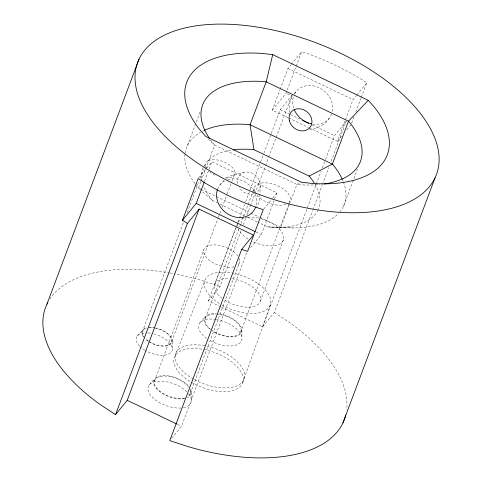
<?xml version="1.0" encoding="UTF-8"?>
<svg xmlns="http://www.w3.org/2000/svg" width="482" height="482" viewBox="0 0 482 482"><rect width="100%" height="100%" fill="white"/><g stroke="black" fill="none" stroke-linecap="round" stroke-linejoin="round"><path stroke-width="0.36" stroke-dasharray="2.41 1.81" d="M260.262 185.624L259.708 198.668L258.689 203.422L256.37 207.555M289.278 112.276L289.616 104.305L290.634 99.551L292.954 95.424M270.269 305.076L242.723 382.672M187.377 145.757L200.066 111.999M142.298 332.002L184.022 220.997M187.191 212.562L199.072 180.949M200.132 178.135L203.567 169.001M204.621 166.194L206.344 162.247L210.224 158.445A79.367 40.283 20.6 0 1 232.607 149.974M200.843 181.66L198.464 187.986L212.496 200.518L217.201 202.765M201.108 180.955L205.338 169.7M205.603 169.001L214.586 145.088L213.502 143.877A98.78 50.134 20.6 0 1 210.285 139.599M204.561 181.184L211.869 161.735L276.981 192.872L261.316 234.547L249.501 249.031M154.433 381.063L203.729 249.911M171.7 341.503L218.183 217.846M218.448 217.147L219.503 214.333M219.768 213.634L221.087 210.122M222.142 207.308L226.895 194.662M227.161 193.957L231.649 182.015M231.914 181.31L234.818 173.586M175.087 355.71L204.796 280.572M287.881 117.632L272.282 110.173L279.855 90.032M280.114 89.339L287.947 68.498L290.785 65.022M272.282 110.173L285.995 93.375L295.912 66.98M296.171 66.287L301.654 51.701L308.088 53.815A159.572 80.988 20.6 0 1 361.464 79.343L366.766 82.838L361.283 97.424M220.581 306.709L208.375 300.87L236.385 226.353M236.644 225.648L237.704 222.841M237.969 222.136L244.573 204.561M245.633 201.753L249.857 190.504M250.122 189.8L263.6 153.951M263.865 153.246L270.998 134.267M271.264 133.562L280.247 109.661L291.941 95.328L285.995 93.375M214.677 284.525L237.716 223.238A24.317 12.339 20.6 0 0 237.499 226.564M205.44 318.018L238.656 229.649M239.711 226.841L240.765 224.04M241.03 223.335L243.404 217.027M243.669 216.322L252.893 191.776M253.158 191.077L254.737 186.865M208.375 300.87L220.069 286.537L240.94 231.005M243.32 224.678L245.965 217.647M247.019 214.833L250.188 206.398M250.453 205.694L265.251 166.332M265.516 165.627L268.42 157.891M268.685 157.192L275.818 138.207M276.084 137.509L291.941 95.328M190.312 393.433L239.608 262.28M171.658 438.307L181.485 426.269L247.013 251.935M240.578 332.357L289.875 201.205M289.218 204.838L280.759 227.341L267.661 226.895L258.244 222.395M289.483 204.133L296.882 184.443L301.419 182.22M260.382 301.117L283.416 239.831M221.262 307.034L262.636 326.82L321.03 171.459M322.35 167.947L325.254 160.211M325.519 159.512L334.502 135.611L346.197 121.277L330.875 162.048M308.908 127.688L337.394 141.31L345.226 120.476M345.486 119.777L353.059 99.635L356.367 95.581M262.636 326.82L274.324 312.487L312.643 210.556M312.902 209.851L322.151 185.245M322.416 184.546L328.76 167.676M353.975 116.873L351.101 124.513L345.901 130.881M355.8 112.011L361.024 98.117M343.461 206.32L357.469 169.049M198.632 177.96L206.2 168.688M206.67 168.11L211.869 161.735M291.255 64.443L301.654 51.701M219.919 184.931L224.01 180.202M294.255 93.821L295.996 91.694M329.345 118.12C325.133 125.013 317.65 128.333 309.878 129.351M263.744 209.098L272.252 198.668M272.728 198.09L276.981 192.872M356.843 95.002L366.766 82.838M337.394 141.31L341.648 136.099M137.25 336.032L142.732 329.971M199.903 322.807L205.38 316.752M149.263 384.871L154.74 378.81M226.474 177.894L230.83 175.785L243.759 172.55M267.661 226.895L293.562 227.944M220.069 286.537L201.566 280.452A159.572 80.988 20.6 0 0 175.894 274.125M287.947 68.498L353.059 99.635M280.247 109.661L289.742 114.204M290.417 114.523L299.912 119.066M312.119 124.904L334.502 135.611M288.561 117.957L308.227 127.362M200.488 188.956L198.464 187.986L197.379 186.781A98.78 50.134 20.6 0 1 195.487 184.335M201.163 189.275L250.405 212.827M251.08 213.146L259.171 217.02M259.846 217.34L280.759 227.341L282.651 227.558A98.78 50.134 20.6 0 0 338.569 213.369M219.894 204.055L244.115 215.635M247.477 217.243L257.569 222.069M255.888 231.95L261.316 234.547M177.412 424.323L181.485 426.269M274.324 312.487L289.592 322.548A159.572 80.988 20.6 0 1 346.703 409.67M208.453 139.057L214.586 145.088L296.882 184.443L298.78 184.66A98.78 50.134 20.6 0 0 319.934 184.51M212.496 200.518L211.622 199.542A79.367 40.283 20.6 0 1 203.525 185.871M241.837 330.049L241.964 338.153M191.197 392.113L191.33 400.217M172.14 341.611L172.261 349.89M49.839 299.069A159.572 80.988 20.6 0 1 169.345 272.908M170.074 273.035A159.572 80.988 20.6 0 1 175.165 273.981M189.998 389.685A18.997 9.64 20.6 0 1 187.866 396.65M184.763 397.957A18.997 9.64 20.6 0 1 158.018 389.54A18.997 9.64 20.6 0 1 162.82 376.081A18.997 9.64 20.6 0 1 188.613 387.148M239.295 258.533A18.997 9.64 20.6 0 1 237.156 265.504M234.059 266.811A18.997 9.64 20.6 0 1 207.314 258.394A18.997 9.64 20.6 0 1 212.11 244.928A18.997 9.64 20.6 0 1 237.909 255.996M216.876 314.017A18.997 9.64 20.6 0 1 240.922 331.471A18.997 9.64 20.6 0 1 212.255 330.429M211.146 329.634A18.997 9.64 20.6 0 1 216.213 313.981M254.671 191.571A18.997 9.64 20.6 0 1 273.866 184.377A18.997 9.64 20.6 0 1 288.977 202.47M285.983 204.35A18.997 9.64 20.6 0 1 256.798 195.077M154.559 327.953A15.502 7.869 20.6 0 1 171.58 342.009A15.502 7.869 20.6 0 1 150.065 342.178M148.42 341.166A15.502 7.869 20.6 0 1 145.6 338.936M144.684 337.996A15.502 7.869 20.6 0 1 146.883 328.013M148.209 327.754A15.502 7.869 20.6 0 1 153.806 327.832M208.091 160.801A15.502 7.869 20.6 0 1 231.993 167.121A15.502 7.869 20.6 0 1 224.805 177.924M214.942 175.177A15.502 7.869 20.6 0 1 209.76 171.935M206.302 168.043A15.502 7.869 20.6 0 1 205.41 164.085L203.585 166.585A79.367 40.283 20.6 0 0 202.187 181.377M219.322 303.509A34.951 17.738 20.6 0 1 222.051 272.173A34.951 17.738 20.6 0 1 270.83 302.268A34.951 17.738 20.6 0 1 220.551 304.269M232.33 278.801A24.317 12.339 20.6 0 1 260.292 301.377A24.317 12.339 20.6 0 1 224.395 299.955M222.214 298.412A24.317 12.339 20.6 0 1 229.426 278.506M261.045 218.72A24.317 12.339 20.6 0 1 283.296 240.175A24.317 12.339 20.6 0 1 252.182 241.355M247.995 239.03A24.317 12.339 20.6 0 1 238.235 228.98M238.241 222.063A24.317 12.339 20.6 0 1 247.121 217.37M247.742 217.298A24.317 12.339 20.6 0 1 260.37 218.533M331.658 113.987A21.274 18.069 39.2 0 1 312.848 124.103M293.677 108.149A21.274 18.069 39.2 0 1 293.454 96.466M294.52 93.96A21.274 18.069 39.2 0 1 319.476 87.917A21.274 18.069 39.2 0 1 332.086 112.686M217.605 189.058A21.274 18.069 39.2 0 1 225.142 180.648M227.727 179.587A21.274 18.069 39.2 0 1 254.285 191.83M255.364 194.276A21.274 18.069 39.2 0 1 256.014 205.922M253.893 193.752A12.158 10.327 39.2 0 1 239.132 187.504M237.584 183.558A12.158 10.327 39.2 0 1 252.158 173.183A12.158 10.327 39.2 0 1 256.924 192.143M343.443 182.076A98.78 50.134 20.6 0 1 340.021 211.719M342.563 179.913A98.78 50.134 20.6 0 1 343.166 181.353M195.035 183.726A98.78 50.134 20.6 0 1 185.046 153.836M185.142 153.125A98.78 50.134 20.6 0 1 200.452 132.369M202.398 131.315A98.78 50.134 20.6 0 1 203.669 130.688M207.23 346.281A36.475 18.509 20.6 0 1 243.97 379.346A36.475 18.509 20.6 0 1 194.132 379.436M193.505 379.087A36.475 18.509 20.6 0 1 175.737 353.559A36.475 18.509 20.6 0 1 205.832 345.98M318.036 210.007A79.367 40.283 20.6 0 1 269.179 227.07M314.993 184.245A79.367 40.283 20.6 0 1 318.337 209.351M188.444 393.619A22.799 11.568 20.6 0 1 181.6 407.953M181.027 408.001A22.799 11.568 20.6 0 1 151.499 396.421A22.799 11.568 20.6 0 1 157.06 381.31A22.799 11.568 20.6 0 1 186.938 391.938M190.517 389.317A19.756 10.026 20.6 0 1 186.859 397.867M184.648 398.53A19.756 10.026 20.6 0 1 157.361 389.546A19.756 10.026 20.6 0 1 161.982 375.671A19.756 10.026 20.6 0 1 188.697 386.395M216.436 319.56A22.799 11.568 20.6 0 1 241.603 340.521A22.799 11.568 20.6 0 1 208.965 339.876M206.724 338.4A22.799 11.568 20.6 0 1 199.108 324.055A22.799 11.568 20.6 0 1 215.767 319.452M219.129 313.842A19.756 10.026 20.6 0 1 241.458 332.249A19.756 10.026 20.6 0 1 212.243 330.917M209.537 328.905A19.756 10.026 20.6 0 1 216.111 313.541M155.74 327.947A15.954 8.098 20.6 0 1 171.755 342.786A15.954 8.098 20.6 0 1 148.769 341.684M148.221 341.334A15.954 8.098 20.6 0 1 145.305 339.039M143.19 336.593A15.954 8.098 20.6 0 1 147.275 327.603M149.227 327.356A15.954 8.098 20.6 0 1 154.427 327.688M153.866 333.893A18.997 9.64 20.6 0 1 171.815 351.257A18.997 9.64 20.6 0 1 145.504 350.619M144.913 350.275A18.997 9.64 20.6 0 1 140.316 346.829M139.828 346.353A18.997 9.64 20.6 0 1 146.655 332.881M147.902 332.923A18.997 9.64 20.6 0 1 151.173 333.315M203.753 349.516A36.475 18.509 20.6 0 1 240.789 385.931A36.475 18.509 20.6 0 1 181.359 374.863A36.475 18.509 20.6 0 1 203.055 349.39"/><path stroke-width="0.72" d="M272.728 54.641L368.242 100.316L373.978 106.709A121.621 61.726 20.6 0 1 311.426 183.365L301.419 182.22L205.898 136.539L200.163 130.152A121.621 61.726 20.6 0 1 262.714 53.496L272.728 54.641L266.203 81.832L250.074 124.736L253.96 149.691L309.125 176.075L309.998 177.045A79.367 40.283 20.6 0 1 314.21 182.937M46.947 304.172L139.087 59.033M47.941 302.226A159.572 80.988 20.6 0 0 100.268 404.591L115.529 414.653L187.402 223.443L182.497 220.214L198.162 178.539L203.464 182.033A159.572 80.988 20.6 0 0 256.84 207.561L263.274 209.676L247.609 251.351L241.663 249.393L169.791 440.602L188.293 446.687A159.572 80.988 20.6 0 0 345.817 414.743M182.497 220.214L196.204 203.41L204.302 181.877M115.529 414.653L127.224 400.325L199.096 209.116L253.357 235.059L241.663 249.393M342.913 422.967L435.053 177.828A159.572 80.988 20.6 0 0 243.374 25.263A159.572 80.988 20.6 0 0 182.786 152.204A159.572 80.988 20.6 0 0 435.053 177.828M187.402 223.443L199.096 209.116M368.242 100.316L348.498 121.187L332.369 164.091L309.125 176.075M253.96 149.691L252.441 149.516A79.367 40.283 20.6 0 0 233.306 149.884M302.624 120.361L308.733 123.284M196.204 203.41L255.213 231.631M127.224 400.325L176.737 423.997M311.354 123.832A21.274 18.069 39.2 0 1 294.141 109.396M255.587 207.224A21.274 18.069 39.2 0 1 230.498 215.466A21.274 18.069 39.2 0 1 217.376 189.703M324.392 183.955A98.78 50.134 20.6 0 0 349.583 122.398L348.498 121.187L266.203 81.832L264.305 81.615A98.78 50.134 20.6 0 0 209.447 138.376M342.268 179.262A98.78 50.134 20.6 0 0 333.454 165.296L332.369 164.091L250.074 124.736L248.182 124.519A98.78 50.134 20.6 0 0 204.32 130.381M289.26 120.235A12.158 10.327 39.2 0 0 308.052 129.218A12.158 10.327 39.2 0 0 304.184 110.017A12.158 10.327 39.2 0 0 289.26 120.235"/></g></svg>
